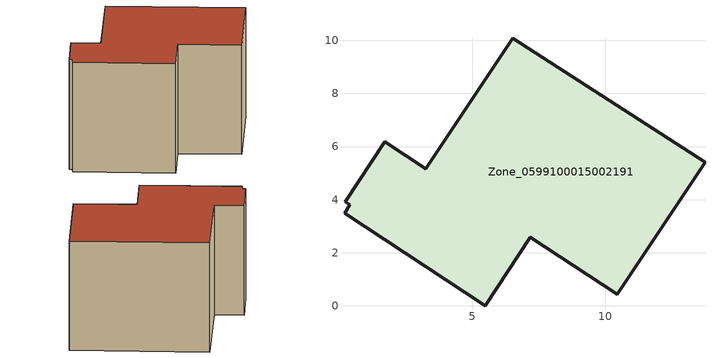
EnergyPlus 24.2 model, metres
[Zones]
Zone_0599100015002191
 floor ground (C_G): 10.45,0.43 7.18,2.58 5.48,0 0.18,3.48 0.37,3.81 0.21,3.93 1.7,6.18 3.24,5.17 6.51,10.09 13.76,5.4 z0.74
 wall outside (C_F): 7.18,2.58 10.45,0.43 13.76,5.4 6.51,10.09 3.24,5.17 1.7,6.18 0.21,3.93 0.37,3.81 0.18,3.48 5.48,0 7.18,2.58 z0.74:8
 roof outside (C_R): 0.18,3.48 5.48,0 7.18,2.58 10.45,0.43 13.76,5.4 6.51,10.09 3.24,5.17 1.7,6.18 0.21,3.93 0.37,3.81 z8
[BUILDING]
Pand.0599100015002191: North Axis=0; Terrain=City; Loads Convergence Tolerance Value=0.04; Temperature Convergence Tolerance Value=0.4; Solar Distribution=FullExterior; Maximum Number of Warmup Days=25; Minimum Number of Warmup Days=1
[Site:Location]
Rotterdam.The.Hague.AP_ZH_NLD Design_Conditions: Latitude=51.96; Longitude=4.45; Time Zone=1; Elevation=-4.5
[SITE:GROUNDTEMPERATURE:BUILDINGSURFACE]
18, 18, 18, 18, 18, 18, 18, 18, 18, 18, 18, 18
[MATERIAL] Thermal Absorptance=0.9; Solar Absorptance=0.7; Visible Absorptance=0.7
Name | Roughness | Thickness | Conductivity | Density | Specific Heat
G.TC.1975-1991 | MediumSmooth | 0.15 | 0.288461 | 540 | 1210
F.TC.1975-1991 | Rough | 0.3 | 0.230769 | 1920 | 840
R.TC.1975-1991 | MediumRough | 0.2 | 0.153846 | 1500 | 1000
[CONSTRUCTION]
C_G: G.TC.1975-1991
C_F: F.TC.1975-1991
C_R: R.TC.1975-1991
[ZONE]
Zone_0599100015002191: Type=1; Multiplier=1; Ceiling Height=Autocalculate; Volume=Autocalculate; Floor Area=autocalculate; Part of Total Floor Area=Yes
[ZONEINFILTRATION:DESIGNFLOWRATE]
Infil_Zone_0599100015002191: Zone or ZoneList or Space or SpaceList=Zone_0599100015002191; Schedule=AlwaysOn; Design Flow Rate Calculation Method=Flow/Area; Flow Rate per Floor Area=0.003; Constant Term Coefficient=1; Temperature Term Coefficient=0; Velocity Term Coefficient=0; Velocity Squared Term Coefficient=0
[HVACTEMPLATE:ZONE:IDEALLOADSAIRSYSTEM]
Zone_0599100015002191: Maximum Heating Supply Air Temperature=50; Minimum Cooling Supply Air Temperature=13; Maximum Heating Supply Air Humidity Ratio=0.0156; Minimum Cooling Supply Air Humidity Ratio=0.0077; Heating Limit=NoLimit; Cooling Limit=NoLimit; Dehumidification Control Type=ConstantSensibleHeatRatio; Cooling Sensible Heat Ratio=0.7; Dehumidification Setpoint=60; Humidification Control Type=None; Humidification Setpoint=30; Outdoor Air Method=None; Outdoor Air Flow Rate per Person=0.00944; Outdoor Air Flow Rate per Zone Floor Area=0; Outdoor Air Flow Rate per Zone=0; Demand Controlled Ventilation Type=None; Outdoor Air Economizer Type=NoEconomizer; Heat Recovery Type=None; Sensible Heat Recovery Effectiveness=0.7; Latent Heat Recovery Effectiveness=0.65
[ZONECONTROL:THERMOSTAT]
ThermostatControl_Zone_0599100015002191: Zone or ZoneList=Zone_0599100015002191; Control Type Schedule=DualSetpointControlType; Control 1=Thermostat_Zone_0599100015002191; Temperature Difference Between Cutout And Setpoint=0
[THERMOSTATSETPOINT:DUALSETPOINT]
Thermostat_Zone_0599100015002191: Heating Setpoint Temperature Schedule=HeatingSetpoint_Zone_0599100015002191; Cooling Setpoint Temperature Schedule=CoolingSetpoint_Zone_0599100015002191
[SCHEDULE:COMPACT]
HeatingSetpoint_Zone_0599100015002191: Through: 12/31, For: AllDays, Until: 24:00, 21
CoolingSetpoint_Zone_0599100015002191: Through: 12/31, For: AllDays, Until: 24:00, 24
DualSetpointControlType: Through: 12/31, For: AllDays, Until: 24:00, 4
AlwaysOn: Through: 12/31, For: AllDays, Until: 24:00, 1
